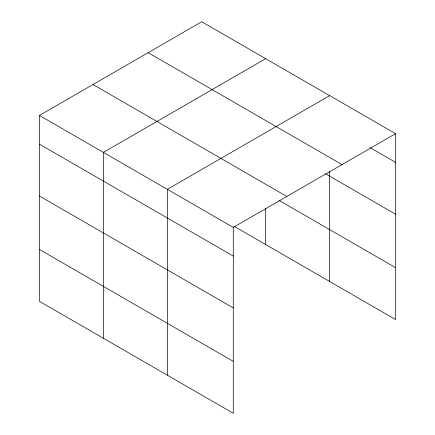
<?xml version="1.0" encoding="UTF-8"?>
<svg xmlns="http://www.w3.org/2000/svg" width="435" height="435" viewBox="0 0 435 435"><rect width="100%" height="100%" fill="white"/><g stroke="black" fill="none" stroke-linecap="round" stroke-linejoin="round"><path stroke-width="0.65" d="M39.416 115.454L233.28 227.385L233.28 413.25L39.416 301.324L39.416 115.454L201.72 21.75L395.584 133.675L395.584 319.546L234.003 226.254M265.693 58.687L103.389 152.391L103.389 338.256M329.67 95.624L167.366 189.328L167.366 375.193M233.28 227.385L395.584 133.675M370.277 147.748L395.584 162.358M148.161 52.673L342.024 164.599M325.565 173.804L395.584 214.232M92.976 84.531L286.839 196.462M279.194 200.475L395.584 267.672M39.416 144.137L233.28 256.068M39.416 196.011L233.28 307.937M39.416 249.451L233.28 361.382M329.67 171.461L329.67 281.488M265.693 208.175L265.693 244.552"/></g></svg>
